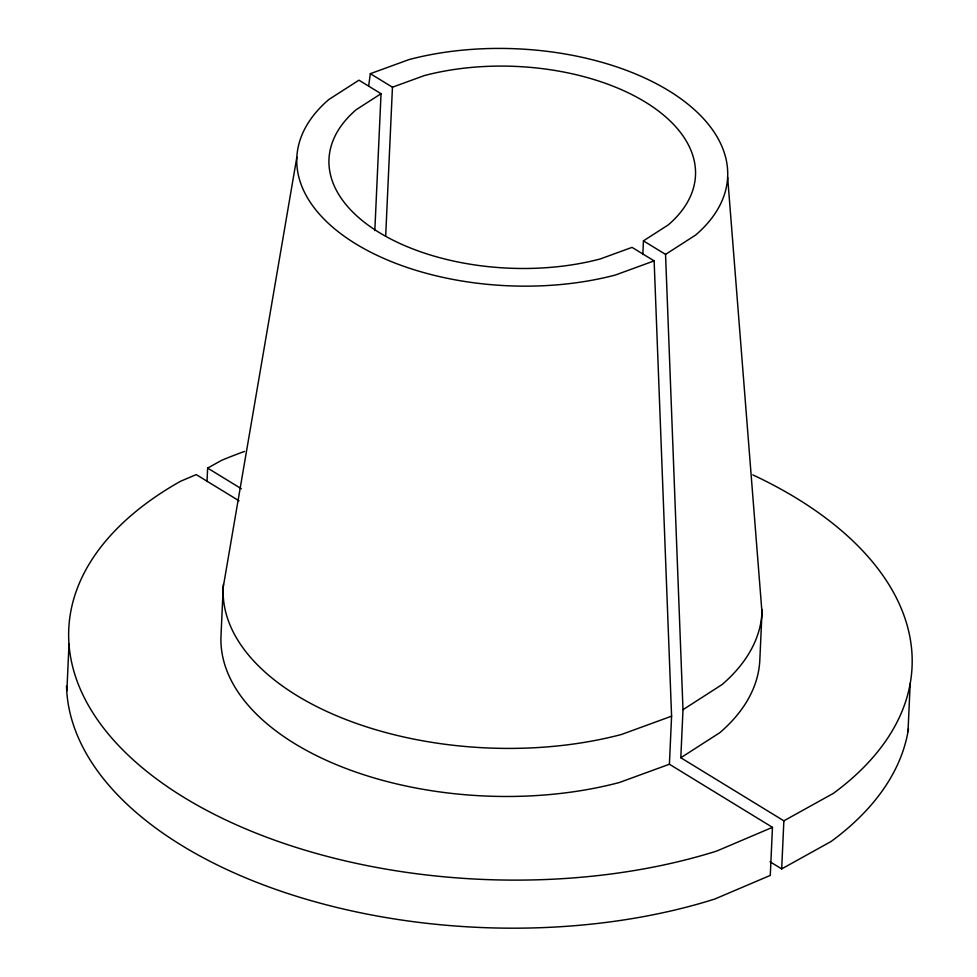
<?xml version="1.0" encoding="UTF-8"?>
<svg xmlns="http://www.w3.org/2000/svg" width="977" height="977" viewBox="0 0 977 977"><rect width="100%" height="100%" fill="white"/><g stroke="black" fill="none" stroke-linecap="round" stroke-linejoin="round"><path stroke-width="1.47" d="M69.001 644.136L66.815 692.204A422.638 231.415 2.6 0 0 714.639 899.084L770.279 875.404L772.465 827.336L669.404 764.246L619.32 782.516A270.25 147.979 2.6 0 1 221.022 635.368L223.208 587.299L296.837 157.273M207.014 481.612L207.637 468.093L221.645 460.326A422.638 231.415 2.6 0 1 244.506 451.435M374.826 230.609L381.042 93.719L358.938 80.187L328.834 99.52A216.21 118.388 2.6 0 0 355.762 243.859A216.21 118.388 2.6 0 0 615.486 274.989L654.138 260.883L671.59 716.178L669.404 764.246M385.671 236.275L392.449 87.209L370.344 73.678L368.683 85.732M642.829 254.545L643.44 240.855L668.244 224.918A184.006 100.753 2.6 0 0 645.333 102.084A184.006 100.753 2.6 0 0 424.299 75.595L392.449 87.209M752.815 474.871A422.638 231.415 2.6 0 1 833.357 793.373L783.872 820.827L680.81 757.749L682.996 709.681L665.545 254.386L643.44 240.855M769.998 861.738L781.685 868.895L783.872 820.827M907.999 731.651L910.185 683.595M381.042 93.719L356.239 109.644A184.006 100.753 2.6 0 0 379.149 232.489A184.006 100.753 2.6 0 0 600.196 258.978L632.034 247.364L654.138 260.883M665.545 254.386L695.648 235.042A216.21 118.388 2.6 0 0 668.72 90.702A216.21 118.388 2.6 0 0 409.009 59.585L370.344 73.678M682.996 709.681L721.991 684.621A270.25 147.979 2.6 0 0 762.084 609.489M680.81 757.749L719.817 732.689A270.25 147.979 2.6 0 0 759.801 660.513L761.987 612.445L727.645 177.301M781.685 868.895L831.171 841.441A422.638 231.415 2.6 0 0 908.5 728.683M772.465 827.336L716.813 851.016A422.638 231.415 2.6 0 1 166.64 786.167A422.638 231.415 2.6 0 1 180.464 481.307L196.23 474.602L239.047 500.81M671.59 716.178L621.506 734.46A270.25 147.979 2.6 0 1 349.265 720.818A270.25 147.979 2.6 0 1 223.415 584.356M207.637 468.093L241.368 488.744M66.717 690.702A422.638 231.415 2.6 0 1 66.509 686.184"/></g></svg>
